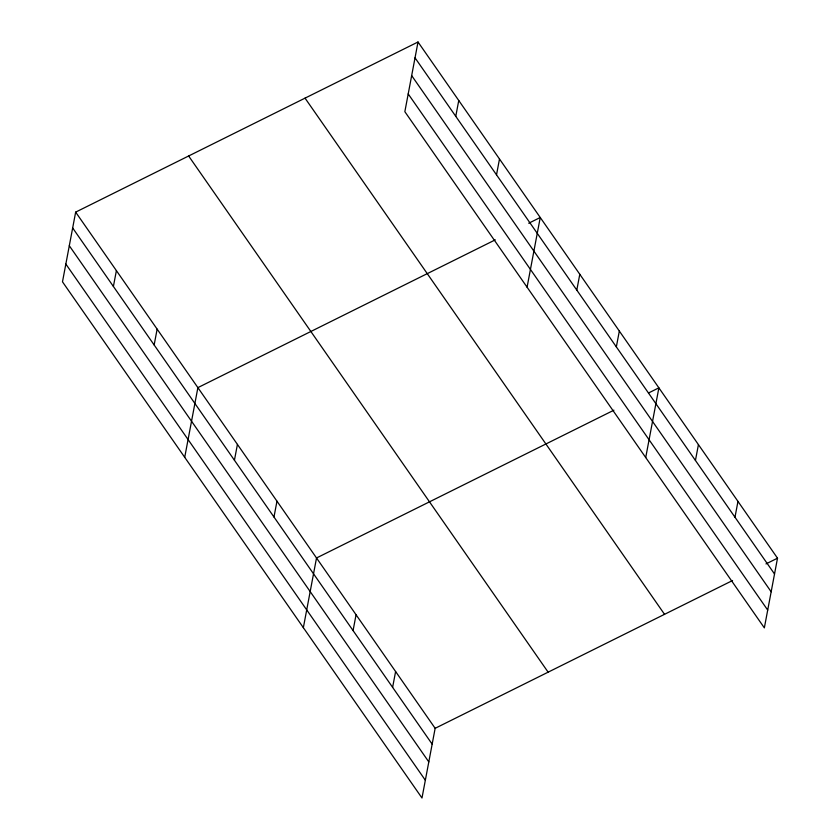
<?xml version="1.0" encoding="UTF-8"?>
<svg xmlns="http://www.w3.org/2000/svg" width="840" height="840" viewBox="0 0 840 840"><rect width="100%" height="100%" fill="white"/><g stroke="black" fill="none" stroke-linecap="round" stroke-linejoin="round"><path stroke-width="1.26" d="M75.653 212.132L62.486 281.82L421.985 798L435.151 728.312L75.653 212.132L418.016 42L777.514 558.18L764.348 627.869L404.849 111.689L418.016 42M113.4 286.461L116.392 270.627M154.151 344.967L157.133 329.133M184.716 457.317L197.883 387.629L495.285 239.841M234.434 460.247L237.426 444.413M273.977 517.02L276.969 501.197M303.356 627.659L316.522 557.97L613.925 410.183M353.073 630.588L356.066 614.754M455.763 116.33L458.756 100.506M392.616 687.361L395.608 671.538M496.514 174.835L499.495 159.002M527.079 287.185L540.246 217.508L528.717 223.23M576.797 290.115L579.789 274.281M616.34 346.889L619.332 331.065M645.719 457.527L658.885 387.839L648.501 392.994M695.436 460.457L698.428 444.623M734.979 517.23L737.972 501.406M435.151 728.312L732.553 580.524M765.986 563.913L777.514 558.18M415.023 57.834L774.533 574.014M411.663 75.6L771.173 591.791M408.198 93.912L767.707 610.092M305.036 98.144L664.534 614.324M188.633 155.988L548.131 672.168M72.66 227.966L432.169 744.146M69.3 245.732L428.81 761.912M65.835 264.043L425.344 780.224"/></g></svg>
